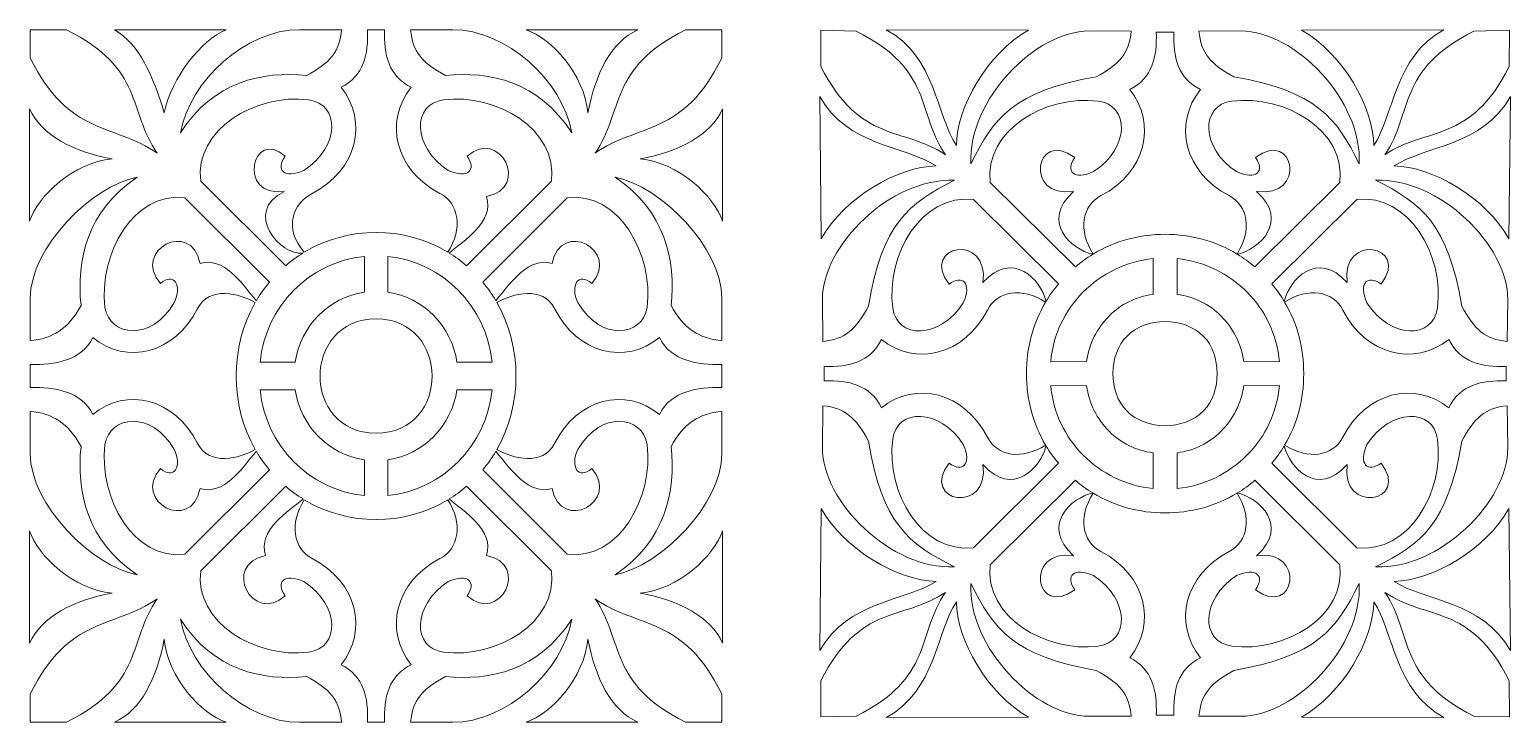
# Model space of a CAD drawing. Header units: centimetres. Extents: x -28.4 to 28.4, y -13.3 to 13.3.
import ezdxf

# ---------------------------------------------------------------- set-up
doc = ezdxf.new("R2010")
doc.units = ezdxf.units.CM
doc.header["$MEASUREMENT"] = 0
doc.layers.add('layer 1', color=7, linetype='Continuous')

msp = doc.modelspace()

# ---------------------------------------------------------------- linework, layer by layer
at = {"layer": 'layer 1', "color": 114, "lineweight": 9}
for points, knots in [([(-27.00294, 13.29631), (-24.01879, 11.81097), (-24.64141, 10.17389), (-23.52677, 8.56101), (-23.52677, 8.56101), (-25.11593, 9.69099), (-26.92868, 9.19391), (-28.39522, 12.22361), (-28.39522, 12.22361), (-28.39522, 12.22361), (-28.39522, 13.29631), (-28.39522, 13.29631), (-28.39522, 13.29631), (-28.39522, 13.29631), (-27.00294, 13.29631), (-27.00294, 13.29631)], [0, 0, 0, 0, 0.2, 0.2, 0.2, 0.2, 0.4, 0.4, 0.4, 0.4, 0.6, 0.6, 0.6, 0.6, 1, 1, 1, 1]), ([(-25.16344, 13.2963), (-25.16344, 13.2963), (-20.8806, 13.2963), (-20.8806, 13.2963), (-20.8806, 13.2963), (-21.83749, 12.89502), (-22.98026, 11.46834), (-23.25035, 10.10645), (-23.25035, 10.10645), (-23.71578, 11.5773), (-24.17306, 12.70625), (-25.16344, 13.2963)], [0, 0, 0, 0, 0.25, 0.25, 0.25, 0.25, 0.5, 0.5, 0.5, 0.5, 1, 1, 1, 1]), ([(-22.63107, 9.3432), (-22.26438, 11.35174), (-20.12356, 13.30471), (-18.06234, 13.3), (-18.06234, 13.3), (-18.06234, 13.3), (-16.44588, 13.2963), (-16.44588, 13.2963), (-16.44588, 13.2963), (-16.51723, 12.44457), (-16.89629, 12.02567), (-17.78588, 11.5413), (-17.78588, 11.5413), (-19.4822, 11.71637), (-21.3621, 11.31631), (-22.63107, 9.3432)], [0, 0, 0, 0, 0.2, 0.2, 0.2, 0.2, 0.4, 0.4, 0.4, 0.4, 0.6, 0.6, 0.6, 0.6, 1, 1, 1, 1]), ([(-12.36536, 4.75375), (-11.7881, 5.66452), (-11.93355, 6.61951), (-12.66959, 7.01256), (-12.66959, 7.01256), (-14.39565, 7.90839), (-14.8289, 9.77435), (-13.77408, 11.08861), (-13.77408, 11.08861), (-14.65261, 11.52255), (-14.82234, 12.35735), (-14.79362, 13.29631), (-14.79362, 13.29631), (-14.79362, 13.29631), (-15.44738, 13.29631), (-15.44738, 13.29631), (-15.44738, 13.29631), (-15.41866, 12.35735), (-15.58839, 11.52255), (-16.46692, 11.08861), (-16.46692, 11.08861), (-15.4121, 9.77435), (-15.84535, 7.90839), (-17.57141, 7.01256), (-17.57141, 7.01256), (-18.31601, 6.63663), (-18.68403, 5.66452), (-17.87564, 4.75375), (-17.87564, 4.75375), (-16.19624, 5.76866), (-14.04476, 5.76866), (-12.36536, 4.75375)], [0, 0, 0, 0, 0.11111111, 0.11111111, 0.11111111, 0.11111111, 0.22222222, 0.22222222, 0.22222222, 0.22222222, 0.33333333, 0.33333333, 0.33333333, 0.33333333, 0.44444444, 0.44444444, 0.44444444, 0.44444444, 0.55555556, 0.55555556, 0.55555556, 0.55555556, 0.66666667, 0.66666667, 0.66666667, 0.66666667, 0.77777778, 0.77777778, 0.77777778, 0.77777778, 1, 1, 1, 1]), ([(-7.60993, 9.3432), (-7.97662, 11.35174), (-10.11744, 13.30471), (-12.17866, 13.3), (-12.17866, 13.3), (-12.17866, 13.3), (-13.79512, 13.2963), (-13.79512, 13.2963), (-13.79512, 13.2963), (-13.72377, 12.44457), (-13.34471, 12.02567), (-12.45512, 11.5413), (-12.45512, 11.5413), (-10.7588, 11.71637), (-8.8789, 11.31631), (-7.60993, 9.3432)], [0, 0, 0, 0, 0.2, 0.2, 0.2, 0.2, 0.4, 0.4, 0.4, 0.4, 0.6, 0.6, 0.6, 0.6, 1, 1, 1, 1]), ([(-5.07756, 13.2963), (-5.07756, 13.2963), (-9.3604, 13.2963), (-9.3604, 13.2963), (-9.3604, 13.2963), (-8.40352, 12.98062), (-7.12378, 11.58817), (-6.99065, 10.10645), (-6.99065, 10.10645), (-6.70584, 11.61467), (-6.10218, 12.82609), (-5.07756, 13.2963)], [0, 0, 0, 0, 0.25, 0.25, 0.25, 0.25, 0.5, 0.5, 0.5, 0.5, 1, 1, 1, 1]), ([(-3.23806, 13.29631), (-6.22221, 11.81097), (-5.59959, 10.17389), (-6.71423, 8.56101), (-6.71423, 8.56101), (-5.12507, 9.69099), (-3.31232, 9.19391), (-1.84578, 12.22361), (-1.84578, 12.22361), (-1.84578, 12.22361), (-1.84578, 13.29631), (-1.84578, 13.29631), (-1.84578, 13.29631), (-1.84578, 13.29631), (-3.23806, 13.29631), (-3.23806, 13.29631)], [0, 0, 0, 0, 0.2, 0.2, 0.2, 0.2, 0.4, 0.4, 0.4, 0.4, 0.6, 0.6, 0.6, 0.6, 1, 1, 1, 1]), ([(-17.92412, 4.72233), (-18.77719, 4.58665), (-20.26787, 6.31711), (-18.63641, 7.08615), (-18.63641, 7.08615), (-20.50359, 6.83643), (-19.86327, 9.57636), (-18.61223, 8.43882), (-18.61223, 8.43882), (-18.99151, 7.91663), (-18.64807, 7.55263), (-17.89095, 7.89612), (-17.89095, 7.89612), (-16.4969, 8.80379), (-16.49864, 10.45068), (-17.7109, 10.60706), (-17.7109, 10.60706), (-19.74186, 10.86012), (-22.10217, 9.46843), (-21.85421, 7.48185), (-21.85421, 7.48185), (-21.85421, 7.48185), (-18.58931, 4.23653), (-18.58931, 4.23653), (-18.58931, 4.23653), (-18.36996, 4.42523), (-18.16469, 4.5753), (-17.92412, 4.72233)], [0, 0, 0, 0, 0.125, 0.125, 0.125, 0.125, 0.25, 0.25, 0.25, 0.25, 0.375, 0.375, 0.375, 0.375, 0.5, 0.5, 0.5, 0.5, 0.625, 0.625, 0.625, 0.625, 0.75, 0.75, 0.75, 0.75, 1, 1, 1, 1]), ([(-12.31688, 4.72233), (-11.73774, 5.2201), (-10.56699, 5.91299), (-10.88018, 6.89605), (-10.88018, 6.89605), (-9.17565, 7.22841), (-10.37773, 9.57636), (-11.62877, 8.43882), (-11.62877, 8.43882), (-11.24949, 7.91663), (-11.59293, 7.55263), (-12.35005, 7.89612), (-12.35005, 7.89612), (-13.7441, 8.80379), (-13.74236, 10.45068), (-12.5301, 10.60706), (-12.5301, 10.60706), (-10.49914, 10.86012), (-8.13883, 9.46843), (-8.38679, 7.48185), (-8.38679, 7.48185), (-8.38679, 7.48185), (-11.65169, 4.23653), (-11.65169, 4.23653), (-11.65169, 4.23653), (-11.87104, 4.42523), (-12.07631, 4.5753), (-12.31688, 4.72233)], [0, 0, 0, 0, 0.125, 0.125, 0.125, 0.125, 0.25, 0.25, 0.25, 0.25, 0.375, 0.375, 0.375, 0.375, 0.5, 0.5, 0.5, 0.5, 0.625, 0.625, 0.625, 0.625, 0.75, 0.75, 0.75, 0.75, 1, 1, 1, 1]), ([(-28.4205, 10.26309), (-28.4205, 10.26309), (-28.4205, 5.9472), (-28.4205, 5.9472), (-28.4205, 5.9472), (-28.10724, 6.91146), (-26.72546, 8.20108), (-25.25508, 8.33523), (-25.25508, 8.33523), (-26.75175, 8.62224), (-27.95389, 9.23056), (-28.4205, 10.26309)], [0, 0, 0, 0, 0.25, 0.25, 0.25, 0.25, 0.5, 0.5, 0.5, 0.5, 1, 1, 1, 1]), ([(-1.8205, 10.26309), (-1.8205, 10.26309), (-1.8205, 5.9472), (-1.8205, 5.9472), (-1.8205, 5.9472), (-2.13376, 6.91146), (-3.51554, 8.20108), (-4.98592, 8.33523), (-4.98592, 8.33523), (-3.48925, 8.62224), (-2.28711, 9.23056), (-1.8205, 10.26309)], [0, 0, 0, 0, 0.25, 0.25, 0.25, 0.25, 0.5, 0.5, 0.5, 0.5, 1, 1, 1, 1]), ([(-24.29201, 7.63468), (-26.03049, 7.30416), (-28.39522, 4.93266), (-28.39522, 2.99331), (-28.39522, 2.99331), (-28.39522, 2.99331), (-28.39522, 1.35936), (-28.39522, 1.35936), (-28.39522, 1.35936), (-27.55705, 1.43319), (-26.92316, 1.80371), (-26.44782, 2.70832), (-26.44782, 2.70832), (-26.62279, 4.43158), (-26.23198, 6.34227), (-24.29201, 7.63468)], [0, 0, 0, 0, 0.2, 0.2, 0.2, 0.2, 0.4, 0.4, 0.4, 0.4, 0.6, 0.6, 0.6, 0.6, 1, 1, 1, 1]), ([(-5.94899, 7.63468), (-4.21051, 7.30416), (-1.84578, 4.93266), (-1.84578, 2.99331), (-1.84578, 2.99331), (-1.84578, 2.99331), (-1.84578, 1.35936), (-1.84578, 1.35936), (-1.84578, 1.35936), (-2.68395, 1.43319), (-3.31784, 1.80371), (-3.79318, 2.70832), (-3.79318, 2.70832), (-3.61821, 4.43158), (-4.00902, 6.34227), (-5.94899, 7.63468)], [0, 0, 0, 0, 0.2, 0.2, 0.2, 0.2, 0.4, 0.4, 0.4, 0.4, 0.6, 0.6, 0.6, 0.6, 1, 1, 1, 1]), ([(-19.71677, 2.89219), (-20.2838, 3.57731), (-20.99382, 4.60828), (-21.87839, 4.31578), (-21.87839, 4.31578), (-22.20817, 6.04716), (-24.51716, 4.82212), (-23.39563, 3.55278), (-23.39563, 3.55278), (-22.88221, 4.00761), (-22.54861, 3.46146), (-22.86922, 2.82092), (-22.86922, 2.82092), (-23.7435, 1.30821), (-25.34692, 1.51391), (-25.52822, 2.6336), (-25.52822, 2.6336), (-25.78045, 4.69676), (-24.41443, 7.0971), (-22.45884, 6.84827), (-22.45884, 6.84827), (-22.45884, 6.84827), (-19.21564, 3.6013), (-19.21564, 3.6013), (-19.21564, 3.6013), (-19.40334, 3.37686), (-19.57042, 3.1395), (-19.71677, 2.89219)], [0, 0, 0, 0, 0.125, 0.125, 0.125, 0.125, 0.25, 0.25, 0.25, 0.25, 0.375, 0.375, 0.375, 0.375, 0.5, 0.5, 0.5, 0.5, 0.625, 0.625, 0.625, 0.625, 0.75, 0.75, 0.75, 0.75, 1, 1, 1, 1]), ([(-10.52423, 2.89219), (-9.9572, 3.57731), (-9.24718, 4.60828), (-8.36261, 4.31578), (-8.36261, 4.31578), (-8.03283, 6.04716), (-5.72384, 4.82212), (-6.84537, 3.55278), (-6.84537, 3.55278), (-7.35879, 4.00761), (-7.69239, 3.46146), (-7.37178, 2.82092), (-7.37178, 2.82092), (-6.4975, 1.30821), (-4.89408, 1.51391), (-4.71278, 2.6336), (-4.71278, 2.6336), (-4.46055, 4.69676), (-5.82657, 7.0971), (-7.78216, 6.84827), (-7.78216, 6.84827), (-7.78216, 6.84827), (-11.02536, 3.6013), (-11.02536, 3.6013), (-11.02536, 3.6013), (-10.83766, 3.37686), (-10.67058, 3.1395), (-10.52423, 2.89219)], [0, 0, 0, 0, 0.125, 0.125, 0.125, 0.125, 0.25, 0.25, 0.25, 0.25, 0.375, 0.375, 0.375, 0.375, 0.5, 0.5, 0.5, 0.5, 0.625, 0.625, 0.625, 0.625, 0.75, 0.75, 0.75, 0.75, 1, 1, 1, 1]), ([(-15.57001, 4.59462), (-15.57001, 4.59462), (-15.57002, 3.22073), (-15.57002, 3.22073), (-15.57002, 3.22073), (-16.94093, 3.02073), (-18.02552, 1.9186), (-18.2222, 0.52566), (-18.2222, 0.52566), (-18.2222, 0.52566), (-19.57466, 0.52565), (-19.57466, 0.52565), (-19.57466, 0.52565), (-19.36422, 2.67295), (-17.68343, 4.38081), (-15.57001, 4.59462)], [0, 0, 0, 0, 0.2, 0.2, 0.2, 0.2, 0.4, 0.4, 0.4, 0.4, 0.6, 0.6, 0.6, 0.6, 1, 1, 1, 1]), ([(-14.67099, 4.59462), (-14.67099, 4.59462), (-14.67098, 3.22073), (-14.67098, 3.22073), (-14.67098, 3.22073), (-13.30007, 3.02073), (-12.21548, 1.9186), (-12.0188, 0.52566), (-12.0188, 0.52566), (-12.0188, 0.52566), (-10.66634, 0.52565), (-10.66634, 0.52565), (-10.66634, 0.52565), (-10.87678, 2.67295), (-12.55757, 4.38081), (-14.67099, 4.59462)], [0, 0, 0, 0, 0.2, 0.2, 0.2, 0.2, 0.4, 0.4, 0.4, 0.4, 0.6, 0.6, 0.6, 0.6, 1, 1, 1, 1]), ([(-19.7576, 2.82201), (-20.36842, 3.17137), (-21.51031, 3.47634), (-21.96991, 2.59468), (-21.96991, 2.59468), (-22.85501, 0.84769), (-24.6986, 0.40917), (-25.99711, 1.4768), (-25.99711, 1.4768), (-26.42584, 0.5876), (-27.46751, 0.41581), (-28.39522, 0.4449), (-28.39522, 0.4449), (-28.39522, 0.4449), (-28.39522, -0.4449), (-28.39522, -0.4449), (-28.39522, -0.4449), (-27.46751, -0.41581), (-26.42584, -0.5876), (-25.99711, -1.4768), (-25.99711, -1.4768), (-24.6986, -0.40917), (-22.85501, -0.84769), (-21.96991, -2.59468), (-21.96991, -2.59468), (-21.51031, -3.47634), (-20.36842, -3.17137), (-19.7576, -2.82201), (-19.7576, -2.82201), (-20.73441, -1.1133), (-20.73441, 1.1133), (-19.7576, 2.82201)], [0, 0, 0, 0, 0.11111111, 0.11111111, 0.11111111, 0.11111111, 0.22222222, 0.22222222, 0.22222222, 0.22222222, 0.33333333, 0.33333333, 0.33333333, 0.33333333, 0.44444444, 0.44444444, 0.44444444, 0.44444444, 0.55555556, 0.55555556, 0.55555556, 0.55555556, 0.66666667, 0.66666667, 0.66666667, 0.66666667, 0.77777778, 0.77777778, 0.77777778, 0.77777778, 1, 1, 1, 1]), ([(-1.84578, 0.4449), (-2.77349, 0.41581), (-3.81516, 0.5876), (-4.24389, 1.4768), (-4.24389, 1.4768), (-5.5424, 0.40917), (-7.38599, 0.84769), (-8.27109, 2.59468), (-8.27109, 2.59468), (-8.73069, 3.47634), (-9.87258, 3.17137), (-10.4834, 2.82201), (-10.4834, 2.82201), (-9.50659, 1.1133), (-9.50659, -1.1133), (-10.4834, -2.82201), (-10.4834, -2.82201), (-9.87258, -3.17137), (-8.73069, -3.47634), (-8.27109, -2.59468), (-8.27109, -2.59468), (-7.38599, -0.84769), (-5.5424, -0.40917), (-4.24389, -1.4768), (-4.24389, -1.4768), (-3.81516, -0.5876), (-2.77349, -0.41581), (-1.84578, -0.4449), (-1.84578, -0.4449), (-1.84578, -0.4449), (-1.84578, 0.4449), (-1.84578, 0.4449)], [0, 0, 0, 0, 0.11111111, 0.11111111, 0.11111111, 0.11111111, 0.22222222, 0.22222222, 0.22222222, 0.22222222, 0.33333333, 0.33333333, 0.33333333, 0.33333333, 0.44444444, 0.44444444, 0.44444444, 0.44444444, 0.55555556, 0.55555556, 0.55555556, 0.55555556, 0.66666667, 0.66666667, 0.66666667, 0.66666667, 0.77777778, 0.77777778, 0.77777778, 0.77777778, 1, 1, 1, 1]), ([(-15.57001, -4.59462), (-15.57001, -4.59462), (-15.57002, -3.22073), (-15.57002, -3.22073), (-15.57002, -3.22073), (-16.94093, -3.02073), (-18.02552, -1.9186), (-18.2222, -0.52566), (-18.2222, -0.52566), (-18.2222, -0.52566), (-19.57466, -0.52565), (-19.57466, -0.52565), (-19.57466, -0.52565), (-19.36422, -2.67295), (-17.68343, -4.38081), (-15.57001, -4.59462)], [0, 0, 0, 0, 0.2, 0.2, 0.2, 0.2, 0.4, 0.4, 0.4, 0.4, 0.6, 0.6, 0.6, 0.6, 1, 1, 1, 1]), ([(-14.67099, -4.59462), (-14.67099, -4.59462), (-14.67098, -3.22073), (-14.67098, -3.22073), (-14.67098, -3.22073), (-13.30007, -3.02073), (-12.21548, -1.9186), (-12.0188, -0.52566), (-12.0188, -0.52566), (-12.0188, -0.52566), (-10.66634, -0.52565), (-10.66634, -0.52565), (-10.66634, -0.52565), (-10.87678, -2.67295), (-12.55757, -4.38081), (-14.67099, -4.59462)], [0, 0, 0, 0, 0.2, 0.2, 0.2, 0.2, 0.4, 0.4, 0.4, 0.4, 0.6, 0.6, 0.6, 0.6, 1, 1, 1, 1]), ([(-24.29201, -7.63468), (-26.03049, -7.30416), (-28.39522, -4.93266), (-28.39522, -2.99331), (-28.39522, -2.99331), (-28.39522, -2.99331), (-28.39522, -1.35936), (-28.39522, -1.35936), (-28.39522, -1.35936), (-27.55705, -1.43319), (-26.92316, -1.80371), (-26.44782, -2.70832), (-26.44782, -2.70832), (-26.62279, -4.43158), (-26.23198, -6.34227), (-24.29201, -7.63468)], [0, 0, 0, 0, 0.2, 0.2, 0.2, 0.2, 0.4, 0.4, 0.4, 0.4, 0.6, 0.6, 0.6, 0.6, 1, 1, 1, 1]), ([(-19.71677, -2.89219), (-20.2838, -3.57731), (-20.99382, -4.60828), (-21.87839, -4.31578), (-21.87839, -4.31578), (-22.20817, -6.04716), (-24.51716, -4.82212), (-23.39563, -3.55278), (-23.39563, -3.55278), (-22.88221, -4.00761), (-22.54861, -3.46146), (-22.86922, -2.82092), (-22.86922, -2.82092), (-23.7435, -1.30821), (-25.34692, -1.51391), (-25.52822, -2.6336), (-25.52822, -2.6336), (-25.78045, -4.69676), (-24.41443, -7.0971), (-22.45884, -6.84827), (-22.45884, -6.84827), (-22.45884, -6.84827), (-19.21564, -3.6013), (-19.21564, -3.6013), (-19.21564, -3.6013), (-19.40334, -3.37686), (-19.57042, -3.1395), (-19.71677, -2.89219)], [0, 0, 0, 0, 0.125, 0.125, 0.125, 0.125, 0.25, 0.25, 0.25, 0.25, 0.375, 0.375, 0.375, 0.375, 0.5, 0.5, 0.5, 0.5, 0.625, 0.625, 0.625, 0.625, 0.75, 0.75, 0.75, 0.75, 1, 1, 1, 1]), ([(-10.52423, -2.89219), (-9.9572, -3.57731), (-9.24718, -4.60828), (-8.36261, -4.31578), (-8.36261, -4.31578), (-8.03283, -6.04716), (-5.72384, -4.82212), (-6.84537, -3.55278), (-6.84537, -3.55278), (-7.35879, -4.00761), (-7.69239, -3.46146), (-7.37178, -2.82092), (-7.37178, -2.82092), (-6.4975, -1.30821), (-4.89408, -1.51391), (-4.71278, -2.6336), (-4.71278, -2.6336), (-4.46055, -4.69676), (-5.82657, -7.0971), (-7.78216, -6.84827), (-7.78216, -6.84827), (-7.78216, -6.84827), (-11.02536, -3.6013), (-11.02536, -3.6013), (-11.02536, -3.6013), (-10.83766, -3.37686), (-10.67058, -3.1395), (-10.52423, -2.89219)], [0, 0, 0, 0, 0.125, 0.125, 0.125, 0.125, 0.25, 0.25, 0.25, 0.25, 0.375, 0.375, 0.375, 0.375, 0.5, 0.5, 0.5, 0.5, 0.625, 0.625, 0.625, 0.625, 0.75, 0.75, 0.75, 0.75, 1, 1, 1, 1]), ([(-5.94899, -7.63468), (-4.21051, -7.30416), (-1.84578, -4.93266), (-1.84578, -2.99331), (-1.84578, -2.99331), (-1.84578, -2.99331), (-1.84578, -1.35936), (-1.84578, -1.35936), (-1.84578, -1.35936), (-2.68395, -1.43319), (-3.31784, -1.80371), (-3.79318, -2.70832), (-3.79318, -2.70832), (-3.61821, -4.43158), (-4.00902, -6.34227), (-5.94899, -7.63468)], [0, 0, 0, 0, 0.2, 0.2, 0.2, 0.2, 0.4, 0.4, 0.4, 0.4, 0.6, 0.6, 0.6, 0.6, 1, 1, 1, 1]), ([(-17.92412, -4.72233), (-18.50326, -5.2201), (-19.67401, -5.91299), (-19.36082, -6.89605), (-19.36082, -6.89605), (-21.06535, -7.22841), (-19.86327, -9.57636), (-18.61223, -8.43882), (-18.61223, -8.43882), (-18.99151, -7.91663), (-18.64807, -7.55263), (-17.89095, -7.89612), (-17.89095, -7.89612), (-16.4969, -8.80379), (-16.49864, -10.45068), (-17.7109, -10.60706), (-17.7109, -10.60706), (-19.74186, -10.86012), (-22.10217, -9.46843), (-21.85421, -7.48185), (-21.85421, -7.48185), (-21.85421, -7.48185), (-18.58931, -4.23653), (-18.58931, -4.23653), (-18.58931, -4.23653), (-18.36996, -4.42523), (-18.16469, -4.5753), (-17.92412, -4.72233)], [0, 0, 0, 0, 0.125, 0.125, 0.125, 0.125, 0.25, 0.25, 0.25, 0.25, 0.375, 0.375, 0.375, 0.375, 0.5, 0.5, 0.5, 0.5, 0.625, 0.625, 0.625, 0.625, 0.75, 0.75, 0.75, 0.75, 1, 1, 1, 1]), ([(-12.31688, -4.72233), (-11.73774, -5.2201), (-10.56699, -5.91299), (-10.88018, -6.89605), (-10.88018, -6.89605), (-9.17565, -7.22841), (-10.37773, -9.57636), (-11.62877, -8.43882), (-11.62877, -8.43882), (-11.24949, -7.91663), (-11.59293, -7.55263), (-12.35005, -7.89612), (-12.35005, -7.89612), (-13.7441, -8.80379), (-13.74236, -10.45068), (-12.5301, -10.60706), (-12.5301, -10.60706), (-10.49914, -10.86012), (-8.13883, -9.46843), (-8.38679, -7.48185), (-8.38679, -7.48185), (-8.38679, -7.48185), (-11.65169, -4.23653), (-11.65169, -4.23653), (-11.65169, -4.23653), (-11.87104, -4.42523), (-12.07631, -4.5753), (-12.31688, -4.72233)], [0, 0, 0, 0, 0.125, 0.125, 0.125, 0.125, 0.25, 0.25, 0.25, 0.25, 0.375, 0.375, 0.375, 0.375, 0.5, 0.5, 0.5, 0.5, 0.625, 0.625, 0.625, 0.625, 0.75, 0.75, 0.75, 0.75, 1, 1, 1, 1]), ([(-12.36536, -4.75375), (-11.7881, -5.66452), (-11.93355, -6.61951), (-12.66959, -7.01256), (-12.66959, -7.01256), (-14.39565, -7.90839), (-14.8289, -9.77435), (-13.77408, -11.08861), (-13.77408, -11.08861), (-14.65261, -11.52255), (-14.82234, -12.35735), (-14.79362, -13.29631), (-14.79362, -13.29631), (-14.79362, -13.29631), (-15.44738, -13.29631), (-15.44738, -13.29631), (-15.44738, -13.29631), (-15.41866, -12.35735), (-15.58839, -11.52255), (-16.46692, -11.08861), (-16.46692, -11.08861), (-15.4121, -9.77435), (-15.84535, -7.90839), (-17.57141, -7.01256), (-17.57141, -7.01256), (-18.30745, -6.61951), (-18.4529, -5.66452), (-17.87564, -4.75375), (-17.87564, -4.75375), (-16.19624, -5.76866), (-14.04476, -5.76866), (-12.36536, -4.75375)], [0, 0, 0, 0, 0.11111111, 0.11111111, 0.11111111, 0.11111111, 0.22222222, 0.22222222, 0.22222222, 0.22222222, 0.33333333, 0.33333333, 0.33333333, 0.33333333, 0.44444444, 0.44444444, 0.44444444, 0.44444444, 0.55555556, 0.55555556, 0.55555556, 0.55555556, 0.66666667, 0.66666667, 0.66666667, 0.66666667, 0.77777778, 0.77777778, 0.77777778, 0.77777778, 1, 1, 1, 1]), ([(-28.4205, -10.26309), (-28.4205, -10.26309), (-28.4205, -5.9472), (-28.4205, -5.9472), (-28.4205, -5.9472), (-28.10724, -6.91146), (-26.72546, -8.20108), (-25.25508, -8.33523), (-25.25508, -8.33523), (-26.75175, -8.62224), (-27.95389, -9.23056), (-28.4205, -10.26309)], [0, 0, 0, 0, 0.25, 0.25, 0.25, 0.25, 0.5, 0.5, 0.5, 0.5, 1, 1, 1, 1]), ([(-1.8205, -10.26309), (-1.8205, -10.26309), (-1.8205, -5.9472), (-1.8205, -5.9472), (-1.8205, -5.9472), (-2.13376, -6.91146), (-3.51554, -8.20108), (-4.98592, -8.33523), (-4.98592, -8.33523), (-3.48925, -8.62224), (-2.28711, -9.23056), (-1.8205, -10.26309)], [0, 0, 0, 0, 0.25, 0.25, 0.25, 0.25, 0.5, 0.5, 0.5, 0.5, 1, 1, 1, 1]), ([(-27.00294, -13.29631), (-24.01879, -11.81097), (-24.64141, -10.17389), (-23.52677, -8.56101), (-23.52677, -8.56101), (-25.11593, -9.69099), (-26.92868, -9.19391), (-28.39522, -12.22361), (-28.39522, -12.22361), (-28.39522, -12.22361), (-28.39522, -13.29631), (-28.39522, -13.29631), (-28.39522, -13.29631), (-28.39522, -13.29631), (-27.00294, -13.29631), (-27.00294, -13.29631)], [0, 0, 0, 0, 0.2, 0.2, 0.2, 0.2, 0.4, 0.4, 0.4, 0.4, 0.6, 0.6, 0.6, 0.6, 1, 1, 1, 1]), ([(-3.23806, -13.29631), (-6.22221, -11.81097), (-5.59959, -10.17389), (-6.71423, -8.56101), (-6.71423, -8.56101), (-5.12507, -9.69099), (-3.31232, -9.19391), (-1.84578, -12.22361), (-1.84578, -12.22361), (-1.84578, -12.22361), (-1.84578, -13.29631), (-1.84578, -13.29631), (-1.84578, -13.29631), (-1.84578, -13.29631), (-3.23806, -13.29631), (-3.23806, -13.29631)], [0, 0, 0, 0, 0.2, 0.2, 0.2, 0.2, 0.4, 0.4, 0.4, 0.4, 0.6, 0.6, 0.6, 0.6, 1, 1, 1, 1]), ([(-22.63107, -9.3432), (-22.26438, -11.35174), (-20.12356, -13.30471), (-18.06234, -13.3), (-18.06234, -13.3), (-18.06234, -13.3), (-16.44588, -13.2963), (-16.44588, -13.2963), (-16.44588, -13.2963), (-16.51723, -12.44457), (-16.89629, -12.02567), (-17.78588, -11.5413), (-17.78588, -11.5413), (-19.4822, -11.71637), (-21.3621, -11.31631), (-22.63107, -9.3432)], [0, 0, 0, 0, 0.2, 0.2, 0.2, 0.2, 0.4, 0.4, 0.4, 0.4, 0.6, 0.6, 0.6, 0.6, 1, 1, 1, 1]), ([(-7.60993, -9.3432), (-7.97662, -11.35174), (-10.11744, -13.30471), (-12.17866, -13.3), (-12.17866, -13.3), (-12.17866, -13.3), (-13.79512, -13.2963), (-13.79512, -13.2963), (-13.79512, -13.2963), (-13.72377, -12.44457), (-13.34471, -12.02567), (-12.45512, -11.5413), (-12.45512, -11.5413), (-10.7588, -11.71637), (-8.8789, -11.31631), (-7.60993, -9.3432)], [0, 0, 0, 0, 0.2, 0.2, 0.2, 0.2, 0.4, 0.4, 0.4, 0.4, 0.6, 0.6, 0.6, 0.6, 1, 1, 1, 1]), ([(-25.16344, -13.2963), (-25.16344, -13.2963), (-20.8806, -13.2963), (-20.8806, -13.2963), (-20.8806, -13.2963), (-21.83748, -12.98062), (-23.11722, -11.58817), (-23.25035, -10.10645), (-23.25035, -10.10645), (-23.53516, -11.61467), (-24.13882, -12.82609), (-25.16344, -13.2963)], [0, 0, 0, 0, 0.25, 0.25, 0.25, 0.25, 0.5, 0.5, 0.5, 0.5, 1, 1, 1, 1]), ([(-5.07756, -13.2963), (-5.07756, -13.2963), (-9.3604, -13.2963), (-9.3604, -13.2963), (-9.3604, -13.2963), (-8.40352, -12.98062), (-7.12378, -11.58817), (-6.99065, -10.10645), (-6.99065, -10.10645), (-6.70584, -11.61467), (-6.10218, -12.82609), (-5.07756, -13.2963)], [0, 0, 0, 0, 0.25, 0.25, 0.25, 0.25, 0.5, 0.5, 0.5, 0.5, 1, 1, 1, 1])]:
    msp.add_open_spline(points, degree=3, knots=knots, dxfattribs=at)
at = {"layer": 'layer 1', "color": 250, "lineweight": 9}
for points, knots in [([(6.73342, 8.49399), (5.62342, 10.10535), (6.28937, 11.76479), (3.30819, 13.24865), (3.30819, 13.24865), (3.30819, 13.24865), (1.94918, 13.27825), (1.94918, 13.27825), (1.94918, 13.27825), (1.94918, 13.27825), (1.95452, 11.88528), (1.95452, 11.88528), (1.95452, 11.88528), (3.45954, 8.91476), (5.11424, 9.59249), (6.73342, 8.49399)], [0, 0, 0, 0, 0.2, 0.2, 0.2, 0.2, 0.4, 0.4, 0.4, 0.4, 0.6, 0.6, 0.6, 0.6, 1, 1, 1, 1]), ([(4.46288, 13.3), (4.46288, 13.3), (9.927, 13.28288), (9.927, 13.28288), (9.927, 13.28288), (8.33666, 12.38512), (7.16822, 10.31643), (7.15494, 8.85182), (7.15494, 8.85182), (6.38133, 10.01451), (6.37772, 12.2477), (4.46288, 13.3)], [0, 0, 0, 0, 0.25, 0.25, 0.25, 0.25, 0.5, 0.5, 0.5, 0.5, 1, 1, 1, 1]), ([(7.71429, 8.14849), (7.59103, 10.60083), (10.18759, 13.25706), (12.24879, 13.25234), (12.24879, 13.25234), (12.24879, 13.25234), (13.86525, 13.24864), (13.86525, 13.24864), (13.86525, 13.24864), (13.7939, 12.39691), (13.41484, 11.97801), (12.52525, 11.49364), (12.52525, 11.49364), (9.3566, 10.93255), (8.58949, 9.93329), (7.71429, 8.14849)], [0, 0, 0, 0, 0.2, 0.2, 0.2, 0.2, 0.4, 0.4, 0.4, 0.4, 0.6, 0.6, 0.6, 0.6, 1, 1, 1, 1]), ([(15.16594, 5.44145), (14.19943, 5.44125), (13.24386, 5.19163), (12.40444, 4.68435), (12.40444, 4.68435), (11.82718, 5.59512), (11.96898, 6.5335), (12.70502, 6.92656), (12.70502, 6.92656), (14.43108, 7.82239), (14.86433, 9.68835), (13.80951, 11.00261), (13.80951, 11.00261), (14.68804, 11.43655), (14.85777, 12.27135), (14.82905, 13.21031), (14.82905, 13.21031), (14.82905, 13.21031), (15.50283, 13.21031), (15.50283, 13.21031), (15.50283, 13.21031), (15.47411, 12.27135), (15.64384, 11.43655), (16.52237, 11.00261), (16.52237, 11.00261), (15.46755, 9.68835), (15.9008, 7.82239), (17.62686, 6.92656), (17.62686, 6.92656), (18.3629, 6.5335), (18.5047, 5.59512), (17.92744, 4.68435), (17.92744, 4.68435), (17.08802, 5.19163), (16.13245, 5.44125), (15.16594, 5.44145)], [0, 0, 0, 0, 0.1, 0.1, 0.1, 0.1, 0.2, 0.2, 0.2, 0.2, 0.3, 0.3, 0.3, 0.3, 0.4, 0.4, 0.4, 0.4, 0.5, 0.5, 0.5, 0.5, 0.6, 0.6, 0.6, 0.6, 0.7, 0.7, 0.7, 0.7, 0.8, 0.8, 0.8, 0.8, 1, 1, 1, 1]), ([(22.61759, 8.14849), (22.74085, 10.60083), (20.14429, 13.25706), (18.08309, 13.25234), (18.08309, 13.25234), (18.08309, 13.25234), (16.46663, 13.24864), (16.46663, 13.24864), (16.46663, 13.24864), (16.53798, 12.39691), (16.91704, 11.97801), (17.80663, 11.49364), (17.80663, 11.49364), (20.97528, 10.93255), (21.74239, 9.93329), (22.61759, 8.14849)], [0, 0, 0, 0, 0.2, 0.2, 0.2, 0.2, 0.4, 0.4, 0.4, 0.4, 0.6, 0.6, 0.6, 0.6, 1, 1, 1, 1]), ([(25.869, 13.3), (25.869, 13.3), (20.40488, 13.28288), (20.40488, 13.28288), (20.40488, 13.28288), (21.99522, 12.38512), (23.16366, 10.31643), (23.17694, 8.85182), (23.17694, 8.85182), (23.95055, 10.01451), (23.95416, 12.2477), (25.869, 13.3)], [0, 0, 0, 0, 0.25, 0.25, 0.25, 0.25, 0.5, 0.5, 0.5, 0.5, 1, 1, 1, 1]), ([(23.59846, 8.49399), (24.70846, 10.10535), (24.04251, 11.76479), (27.02369, 13.24865), (27.02369, 13.24865), (27.02369, 13.24865), (28.3827, 13.27825), (28.3827, 13.27825), (28.3827, 13.27825), (28.3827, 13.27825), (28.37736, 11.88528), (28.37736, 11.88528), (28.37736, 11.88528), (26.87234, 8.91476), (25.21764, 9.59249), (23.59846, 8.49399)], [0, 0, 0, 0, 0.2, 0.2, 0.2, 0.2, 0.4, 0.4, 0.4, 0.4, 0.6, 0.6, 0.6, 0.6, 1, 1, 1, 1]), ([(12.38701, 4.67467), (11.55107, 4.86427), (10.38031, 5.9338), (11.65223, 7.08806), (11.65223, 7.08806), (9.72513, 6.8041), (10.17394, 9.5287), (11.6989, 8.39116), (11.6989, 8.39116), (11.31962, 7.86897), (11.66306, 7.50497), (12.42018, 7.84846), (12.42018, 7.84846), (13.81423, 8.75613), (13.81249, 10.40302), (12.60023, 10.5594), (12.60023, 10.5594), (10.56927, 10.81246), (8.20896, 9.42077), (8.45692, 7.43419), (8.45692, 7.43419), (8.45692, 7.43419), (11.72182, 4.18887), (11.72182, 4.18887), (11.72182, 4.18887), (11.94117, 4.37757), (12.14644, 4.52764), (12.38701, 4.67467)], [0, 0, 0, 0, 0.125, 0.125, 0.125, 0.125, 0.25, 0.25, 0.25, 0.25, 0.375, 0.375, 0.375, 0.375, 0.5, 0.5, 0.5, 0.5, 0.625, 0.625, 0.625, 0.625, 0.75, 0.75, 0.75, 0.75, 1, 1, 1, 1]), ([(17.94487, 4.67467), (18.78081, 4.86427), (19.95157, 5.9338), (18.67965, 7.08806), (18.67965, 7.08806), (20.60675, 6.8041), (20.15794, 9.5287), (18.63298, 8.39116), (18.63298, 8.39116), (19.01226, 7.86897), (18.66882, 7.50497), (17.9117, 7.84846), (17.9117, 7.84846), (16.51765, 8.75613), (16.51939, 10.40302), (17.73165, 10.5594), (17.73165, 10.5594), (19.76261, 10.81246), (22.12292, 9.42077), (21.87496, 7.43419), (21.87496, 7.43419), (21.87496, 7.43419), (18.61006, 4.18887), (18.61006, 4.18887), (18.61006, 4.18887), (18.39071, 4.37757), (18.18544, 4.52764), (17.94487, 4.67467)], [0, 0, 0, 0, 0.125, 0.125, 0.125, 0.125, 0.25, 0.25, 0.25, 0.25, 0.375, 0.375, 0.375, 0.375, 0.5, 0.5, 0.5, 0.5, 0.625, 0.625, 0.625, 0.625, 0.75, 0.75, 0.75, 0.75, 1, 1, 1, 1]), ([(1.91137, 10.73028), (1.91137, 10.73028), (1.96734, 5.26642), (1.96734, 5.26642), (1.96734, 5.26642), (2.85378, 6.8631), (4.9141, 8.04622), (6.37858, 8.06992), (6.37858, 8.06992), (5.21042, 8.83524), (2.97726, 8.82297), (1.91137, 10.73028)], [0, 0, 0, 0, 0.25, 0.25, 0.25, 0.25, 0.5, 0.5, 0.5, 0.5, 1, 1, 1, 1]), ([(28.42051, 10.73028), (28.42051, 10.73028), (28.36454, 5.26642), (28.36454, 5.26642), (28.36454, 5.26642), (27.4781, 6.8631), (25.41778, 8.04622), (23.9533, 8.06992), (23.9533, 8.06992), (25.12146, 8.83524), (27.35462, 8.82297), (28.42051, 10.73028)], [0, 0, 0, 0, 0.25, 0.25, 0.25, 0.25, 0.5, 0.5, 0.5, 0.5, 1, 1, 1, 1]), ([(7.08587, 7.51558), (4.63272, 7.6214), (1.99502, 5.00602), (2.0144, 2.94491), (2.0144, 2.94491), (2.0144, 2.94491), (2.02959, 1.32851), (2.02959, 1.32851), (2.02959, 1.32851), (2.88079, 1.40592), (3.29698, 1.78795), (3.77502, 2.68095), (3.77502, 2.68095), (4.31356, 5.85352), (5.30734, 6.62772), (7.08587, 7.51558)], [0, 0, 0, 0, 0.2, 0.2, 0.2, 0.2, 0.4, 0.4, 0.4, 0.4, 0.6, 0.6, 0.6, 0.6, 1, 1, 1, 1]), ([(23.24601, 7.51558), (25.69916, 7.6214), (28.33686, 5.00602), (28.31748, 2.94491), (28.31748, 2.94491), (28.31748, 2.94491), (28.30229, 1.32851), (28.30229, 1.32851), (28.30229, 1.32851), (27.45109, 1.40592), (27.0349, 1.78795), (26.55686, 2.68095), (26.55686, 2.68095), (26.01832, 5.85352), (25.02454, 6.62772), (23.24601, 7.51558)], [0, 0, 0, 0, 0.2, 0.2, 0.2, 0.2, 0.4, 0.4, 0.4, 0.4, 0.6, 0.6, 0.6, 0.6, 1, 1, 1, 1]), ([(10.59284, 2.86769), (10.39729, 3.70226), (9.31947, 4.86538), (8.17428, 3.58528), (8.17428, 3.58528), (8.44453, 5.51435), (5.72319, 5.04618), (6.87154, 3.52935), (6.87154, 3.52935), (7.39103, 3.91234), (7.75745, 3.57149), (7.41936, 2.81195), (7.41936, 2.81195), (6.52163, 1.41148), (4.87476, 1.4015), (4.70977, 2.61262), (4.70977, 2.61262), (4.44228, 4.64174), (5.81715, 7.01188), (7.80544, 6.77805), (7.80544, 6.77805), (7.80544, 6.77805), (11.07389, 3.53632), (11.07389, 3.53632), (11.07389, 3.53632), (10.88676, 3.31562), (10.73815, 3.1093), (10.59284, 2.86769)], [0, 0, 0, 0, 0.125, 0.125, 0.125, 0.125, 0.25, 0.25, 0.25, 0.25, 0.375, 0.375, 0.375, 0.375, 0.5, 0.5, 0.5, 0.5, 0.625, 0.625, 0.625, 0.625, 0.75, 0.75, 0.75, 0.75, 1, 1, 1, 1]), ([(19.73904, 2.86769), (19.93459, 3.70226), (21.01241, 4.86538), (22.1576, 3.58528), (22.1576, 3.58528), (21.88735, 5.51435), (24.60869, 5.04618), (23.46034, 3.52935), (23.46034, 3.52935), (22.94085, 3.91234), (22.57443, 3.57149), (22.91252, 2.81195), (22.91252, 2.81195), (23.81025, 1.41148), (25.45712, 1.4015), (25.62211, 2.61262), (25.62211, 2.61262), (25.8896, 4.64174), (24.51473, 7.01188), (22.52644, 6.77805), (22.52644, 6.77805), (22.52644, 6.77805), (19.25799, 3.53632), (19.25799, 3.53632), (19.25799, 3.53632), (19.44512, 3.31562), (19.59373, 3.1093), (19.73904, 2.86769)], [0, 0, 0, 0, 0.125, 0.125, 0.125, 0.125, 0.25, 0.25, 0.25, 0.25, 0.375, 0.375, 0.375, 0.375, 0.5, 0.5, 0.5, 0.5, 0.625, 0.625, 0.625, 0.625, 0.75, 0.75, 0.75, 0.75, 1, 1, 1, 1]), ([(12.01375, 3.21367), (11.30671, 2.50258), (10.87351, 1.59404), (10.77538, 0.54952), (10.77538, 0.54952), (10.77538, 0.54952), (12.14922, 0.55928), (12.14922, 0.55928), (12.14922, 0.55928), (12.24305, 1.23603), (12.556, 1.84127), (13.01495, 2.30115), (13.01495, 2.30115), (13.47153, 2.76331), (14.03039, 3.03613), (14.70641, 3.13473), (14.70641, 3.13473), (14.70641, 3.13473), (14.70642, 4.50862), (14.70642, 4.50862), (14.70642, 4.50862), (13.66261, 4.40304), (12.71979, 3.92572), (12.01375, 3.21367)], [0, 0, 0, 0, 0.14285714, 0.14285714, 0.14285714, 0.14285714, 0.28571429, 0.28571429, 0.28571429, 0.28571429, 0.42857143, 0.42857143, 0.42857143, 0.42857143, 0.57142857, 0.57142857, 0.57142857, 0.57142857, 0.71428571, 0.71428571, 0.71428571, 0.71428571, 1, 1, 1, 1]), ([(18.31813, 3.21367), (19.02517, 2.50258), (19.45837, 1.59404), (19.5565, 0.54952), (19.5565, 0.54952), (19.5565, 0.54952), (18.18266, 0.55928), (18.18266, 0.55928), (18.18266, 0.55928), (18.08883, 1.23603), (17.77588, 1.84127), (17.31693, 2.30115), (17.31693, 2.30115), (16.86035, 2.76331), (16.30149, 3.03613), (15.62547, 3.13473), (15.62547, 3.13473), (15.62547, 3.13473), (15.62546, 4.50862), (15.62546, 4.50862), (15.62546, 4.50862), (16.66927, 4.40304), (17.61209, 3.92572), (18.31813, 3.21367)], [0, 0, 0, 0, 0.14285714, 0.14285714, 0.14285714, 0.14285714, 0.28571429, 0.28571429, 0.28571429, 0.28571429, 0.42857143, 0.42857143, 0.42857143, 0.42857143, 0.57142857, 0.57142857, 0.57142857, 0.57142857, 0.71428571, 0.71428571, 0.71428571, 0.71428571, 1, 1, 1, 1]), ([(9.84577, 0.09147), (9.84058, 1.05528), (10.08099, 2.00141), (10.58088, 2.84204), (10.58088, 2.84204), (9.66606, 3.41281), (8.73108, 3.27246), (8.34327, 2.53367), (8.34327, 2.53367), (7.45974, 0.80128), (5.59691, 0.35475), (4.27517, 1.40023), (4.27517, 1.40023), (3.84747, 0.51863), (3.01392, 0.34293), (2.07477, 0.36499), (2.07477, 0.36499), (2.07477, 0.36499), (2.07477, -0.18203), (2.07477, -0.18203), (2.07477, -0.18203), (3.01392, -0.15997), (3.84747, -0.33567), (4.27517, -1.21727), (4.27517, -1.21727), (5.59691, -0.17179), (7.45974, -0.61832), (8.34327, -2.35071), (8.34327, -2.35071), (8.73108, -3.0895), (9.66606, -3.22985), (10.58088, -2.65908), (10.58088, -2.65908), (10.08099, -1.81845), (9.84058, -0.87234), (9.84577, 0.09147)], [0, 0, 0, 0, 0.1, 0.1, 0.1, 0.1, 0.2, 0.2, 0.2, 0.2, 0.3, 0.3, 0.3, 0.3, 0.4, 0.4, 0.4, 0.4, 0.5, 0.5, 0.5, 0.5, 0.6, 0.6, 0.6, 0.6, 0.7, 0.7, 0.7, 0.7, 0.8, 0.8, 0.8, 0.8, 1, 1, 1, 1]), ([(28.25711, 0.36499), (27.31796, 0.34293), (26.48441, 0.51863), (26.05671, 1.40023), (26.05671, 1.40023), (24.73497, 0.35475), (22.87214, 0.80128), (21.98861, 2.53367), (21.98861, 2.53367), (21.6008, 3.27246), (20.66582, 3.41281), (19.751, 2.84204), (19.751, 2.84204), (20.25089, 2.00141), (20.4913, 1.05528), (20.48611, 0.09147), (20.48611, 0.09147), (20.4913, -0.87234), (20.25089, -1.81845), (19.751, -2.65908), (19.751, -2.65908), (20.66582, -3.22985), (21.6008, -3.0895), (21.98861, -2.35071), (21.98861, -2.35071), (22.87214, -0.61832), (24.73497, -0.17179), (26.05671, -1.21727), (26.05671, -1.21727), (26.48441, -0.33567), (27.31796, -0.15997), (28.25711, -0.18203), (28.25711, -0.18203), (28.25711, -0.18203), (28.25711, 0.36499), (28.25711, 0.36499)], [0, 0, 0, 0, 0.1, 0.1, 0.1, 0.1, 0.2, 0.2, 0.2, 0.2, 0.3, 0.3, 0.3, 0.3, 0.4, 0.4, 0.4, 0.4, 0.5, 0.5, 0.5, 0.5, 0.6, 0.6, 0.6, 0.6, 0.7, 0.7, 0.7, 0.7, 0.8, 0.8, 0.8, 0.8, 1, 1, 1, 1]), ([(13.69139, 1.52318), (14.44115, 2.28108), (15.89231, 2.27949), (16.64049, 1.52318), (16.64049, 1.52318), (17.3402, 0.83373), (17.34146, -0.64955), (16.64049, -1.34023), (16.64049, -1.34023), (15.8899, -2.09897), (14.44122, -2.09821), (13.69139, -1.34023), (13.69139, -1.34023), (12.99004, -0.64917), (12.99103, 0.8331), (13.69139, 1.52318)], [0, 0, 0, 0, 0.2, 0.2, 0.2, 0.2, 0.4, 0.4, 0.4, 0.4, 0.6, 0.6, 0.6, 0.6, 1, 1, 1, 1]), ([(-15.12052, 2.19978), (-17.97718, 2.18005), (-18.00152, -2.17986), (-15.12052, -2.19978), (-15.12052, -2.19978), (-12.23948, -2.17986), (-12.26378, 2.18005), (-15.12052, 2.19978)], [0, 0, 0, 0, 0.33333333, 0.33333333, 0.33333333, 0.33333333, 1, 1, 1, 1]), ([(12.01375, -3.03071), (11.30671, -2.31962), (10.87351, -1.41108), (10.77538, -0.36656), (10.77538, -0.36656), (10.77538, -0.36656), (12.14922, -0.37632), (12.14922, -0.37632), (12.14922, -0.37632), (12.24305, -1.05307), (12.556, -1.65831), (13.01495, -2.11819), (13.01495, -2.11819), (13.47153, -2.58035), (14.03039, -2.85317), (14.70641, -2.95177), (14.70641, -2.95177), (14.70641, -2.95177), (14.70642, -4.32566), (14.70642, -4.32566), (14.70642, -4.32566), (13.66261, -4.22008), (12.71979, -3.74276), (12.01375, -3.03071)], [0, 0, 0, 0, 0.14285714, 0.14285714, 0.14285714, 0.14285714, 0.28571429, 0.28571429, 0.28571429, 0.28571429, 0.42857143, 0.42857143, 0.42857143, 0.42857143, 0.57142857, 0.57142857, 0.57142857, 0.57142857, 0.71428571, 0.71428571, 0.71428571, 0.71428571, 1, 1, 1, 1]), ([(18.31813, -3.03071), (19.02517, -2.31962), (19.45837, -1.41108), (19.5565, -0.36656), (19.5565, -0.36656), (19.5565, -0.36656), (18.18266, -0.37632), (18.18266, -0.37632), (18.18266, -0.37632), (18.08883, -1.05307), (17.77588, -1.65831), (17.31693, -2.11819), (17.31693, -2.11819), (16.86035, -2.58035), (16.30149, -2.85317), (15.62547, -2.95177), (15.62547, -2.95177), (15.62547, -2.95177), (15.62546, -4.32566), (15.62546, -4.32566), (15.62546, -4.32566), (16.66927, -4.22008), (17.61209, -3.74276), (18.31813, -3.03071)], [0, 0, 0, 0, 0.14285714, 0.14285714, 0.14285714, 0.14285714, 0.28571429, 0.28571429, 0.28571429, 0.28571429, 0.42857143, 0.42857143, 0.42857143, 0.42857143, 0.57142857, 0.57142857, 0.57142857, 0.57142857, 0.71428571, 0.71428571, 0.71428571, 0.71428571, 1, 1, 1, 1]), ([(7.08587, -7.33262), (4.63272, -7.43844), (1.99502, -4.82306), (2.0144, -2.76195), (2.0144, -2.76195), (2.0144, -2.76195), (2.02959, -1.14555), (2.02959, -1.14555), (2.02959, -1.14555), (2.88079, -1.22296), (3.29698, -1.60499), (3.77502, -2.49799), (3.77502, -2.49799), (4.31356, -5.67056), (5.30734, -6.44476), (7.08587, -7.33262)], [0, 0, 0, 0, 0.2, 0.2, 0.2, 0.2, 0.4, 0.4, 0.4, 0.4, 0.6, 0.6, 0.6, 0.6, 1, 1, 1, 1]), ([(10.59284, -2.68473), (10.39729, -3.5193), (9.31947, -4.68242), (8.17428, -3.40232), (8.17428, -3.40232), (8.44453, -5.33139), (5.72319, -4.86322), (6.87154, -3.34639), (6.87154, -3.34639), (7.39103, -3.72938), (7.75745, -3.38853), (7.41936, -2.62899), (7.41936, -2.62899), (6.52163, -1.22852), (4.87476, -1.21854), (4.70977, -2.42966), (4.70977, -2.42966), (4.44228, -4.45878), (5.81715, -6.82892), (7.80544, -6.59509), (7.80544, -6.59509), (7.80544, -6.59509), (11.07389, -3.35336), (11.07389, -3.35336), (11.07389, -3.35336), (10.88676, -3.13266), (10.73815, -2.92634), (10.59284, -2.68473)], [0, 0, 0, 0, 0.125, 0.125, 0.125, 0.125, 0.25, 0.25, 0.25, 0.25, 0.375, 0.375, 0.375, 0.375, 0.5, 0.5, 0.5, 0.5, 0.625, 0.625, 0.625, 0.625, 0.75, 0.75, 0.75, 0.75, 1, 1, 1, 1]), ([(19.73904, -2.68473), (19.93459, -3.5193), (21.01241, -4.68242), (22.1576, -3.40232), (22.1576, -3.40232), (21.88735, -5.33139), (24.60869, -4.86322), (23.46034, -3.34639), (23.46034, -3.34639), (22.94085, -3.72938), (22.57443, -3.38853), (22.91252, -2.62899), (22.91252, -2.62899), (23.81025, -1.22852), (25.45712, -1.21854), (25.62211, -2.42966), (25.62211, -2.42966), (25.8896, -4.45878), (24.51473, -6.82892), (22.52644, -6.59509), (22.52644, -6.59509), (22.52644, -6.59509), (19.25799, -3.35336), (19.25799, -3.35336), (19.25799, -3.35336), (19.44512, -3.13266), (19.59373, -2.92634), (19.73904, -2.68473)], [0, 0, 0, 0, 0.125, 0.125, 0.125, 0.125, 0.25, 0.25, 0.25, 0.25, 0.375, 0.375, 0.375, 0.375, 0.5, 0.5, 0.5, 0.5, 0.625, 0.625, 0.625, 0.625, 0.75, 0.75, 0.75, 0.75, 1, 1, 1, 1]), ([(23.24601, -7.33262), (25.69916, -7.43844), (28.33686, -4.82306), (28.31748, -2.76195), (28.31748, -2.76195), (28.31748, -2.76195), (28.30229, -1.14555), (28.30229, -1.14555), (28.30229, -1.14555), (27.45109, -1.22296), (27.0349, -1.60499), (26.55686, -2.49799), (26.55686, -2.49799), (26.01832, -5.67056), (25.02454, -6.44476), (23.24601, -7.33262)], [0, 0, 0, 0, 0.2, 0.2, 0.2, 0.2, 0.4, 0.4, 0.4, 0.4, 0.6, 0.6, 0.6, 0.6, 1, 1, 1, 1]), ([(12.38701, -4.49171), (11.55107, -4.68131), (10.38031, -5.75084), (11.65223, -6.9051), (11.65223, -6.9051), (9.72513, -6.62114), (10.17394, -9.34574), (11.6989, -8.2082), (11.6989, -8.2082), (11.31962, -7.68601), (11.66306, -7.32201), (12.42018, -7.6655), (12.42018, -7.6655), (13.81423, -8.57317), (13.81249, -10.22006), (12.60023, -10.37644), (12.60023, -10.37644), (10.56927, -10.6295), (8.20896, -9.23781), (8.45692, -7.25123), (8.45692, -7.25123), (8.45692, -7.25123), (11.72182, -4.00591), (11.72182, -4.00591), (11.72182, -4.00591), (11.94117, -4.19461), (12.14644, -4.34468), (12.38701, -4.49171)], [0, 0, 0, 0, 0.125, 0.125, 0.125, 0.125, 0.25, 0.25, 0.25, 0.25, 0.375, 0.375, 0.375, 0.375, 0.5, 0.5, 0.5, 0.5, 0.625, 0.625, 0.625, 0.625, 0.75, 0.75, 0.75, 0.75, 1, 1, 1, 1]), ([(15.16594, -5.25849), (14.19943, -5.25829), (13.24386, -5.00867), (12.40444, -4.50139), (12.40444, -4.50139), (11.82718, -5.41216), (11.96898, -6.35054), (12.70502, -6.7436), (12.70502, -6.7436), (14.43108, -7.63943), (14.86433, -9.50539), (13.80951, -10.81965), (13.80951, -10.81965), (14.68804, -11.25359), (14.85777, -12.08839), (14.82905, -13.02735), (14.82905, -13.02735), (14.82905, -13.02735), (15.50283, -13.02735), (15.50283, -13.02735), (15.50283, -13.02735), (15.47411, -12.08839), (15.64384, -11.25359), (16.52237, -10.81965), (16.52237, -10.81965), (15.46755, -9.50539), (15.9008, -7.63943), (17.62686, -6.7436), (17.62686, -6.7436), (18.3629, -6.35054), (18.5047, -5.41216), (17.92744, -4.50139), (17.92744, -4.50139), (17.08802, -5.00867), (16.13245, -5.25829), (15.16594, -5.25849)], [0, 0, 0, 0, 0.1, 0.1, 0.1, 0.1, 0.2, 0.2, 0.2, 0.2, 0.3, 0.3, 0.3, 0.3, 0.4, 0.4, 0.4, 0.4, 0.5, 0.5, 0.5, 0.5, 0.6, 0.6, 0.6, 0.6, 0.7, 0.7, 0.7, 0.7, 0.8, 0.8, 0.8, 0.8, 1, 1, 1, 1]), ([(17.94487, -4.49171), (18.78081, -4.68131), (19.95157, -5.75084), (18.67965, -6.9051), (18.67965, -6.9051), (20.60675, -6.62114), (20.15794, -9.34574), (18.63298, -8.2082), (18.63298, -8.2082), (19.01226, -7.68601), (18.66882, -7.32201), (17.9117, -7.6655), (17.9117, -7.6655), (16.51765, -8.57317), (16.51939, -10.22006), (17.73165, -10.37644), (17.73165, -10.37644), (19.76261, -10.6295), (22.12292, -9.23781), (21.87496, -7.25123), (21.87496, -7.25123), (21.87496, -7.25123), (18.61006, -4.00591), (18.61006, -4.00591), (18.61006, -4.00591), (18.39071, -4.19461), (18.18544, -4.34468), (17.94487, -4.49171)], [0, 0, 0, 0, 0.125, 0.125, 0.125, 0.125, 0.25, 0.25, 0.25, 0.25, 0.375, 0.375, 0.375, 0.375, 0.5, 0.5, 0.5, 0.5, 0.625, 0.625, 0.625, 0.625, 0.75, 0.75, 0.75, 0.75, 1, 1, 1, 1]), ([(1.91137, -10.54732), (1.91137, -10.54732), (1.96734, -5.08346), (1.96734, -5.08346), (1.96734, -5.08346), (2.85378, -6.68014), (4.9141, -7.86326), (6.37858, -7.88696), (6.37858, -7.88696), (5.21042, -8.65228), (2.97726, -8.64001), (1.91137, -10.54732)], [0, 0, 0, 0, 0.25, 0.25, 0.25, 0.25, 0.5, 0.5, 0.5, 0.5, 1, 1, 1, 1]), ([(28.42051, -10.54732), (28.42051, -10.54732), (28.36454, -5.08346), (28.36454, -5.08346), (28.36454, -5.08346), (27.4781, -6.68014), (25.41778, -7.86326), (23.9533, -7.88696), (23.9533, -7.88696), (25.12146, -8.65228), (27.35462, -8.64001), (28.42051, -10.54732)], [0, 0, 0, 0, 0.25, 0.25, 0.25, 0.25, 0.5, 0.5, 0.5, 0.5, 1, 1, 1, 1]), ([(6.73342, -8.31103), (5.62342, -9.92239), (6.28937, -11.58183), (3.30819, -13.06569), (3.30819, -13.06569), (3.30819, -13.06569), (1.94918, -13.09529), (1.94918, -13.09529), (1.94918, -13.09529), (1.94918, -13.09529), (1.95452, -11.70232), (1.95452, -11.70232), (1.95452, -11.70232), (3.45954, -8.7318), (5.11424, -9.40953), (6.73342, -8.31103)], [0, 0, 0, 0, 0.2, 0.2, 0.2, 0.2, 0.4, 0.4, 0.4, 0.4, 0.6, 0.6, 0.6, 0.6, 1, 1, 1, 1]), ([(7.71429, -7.96553), (7.59103, -10.41787), (10.18759, -13.0741), (12.24879, -13.06938), (12.24879, -13.06938), (12.24879, -13.06938), (13.86525, -13.06568), (13.86525, -13.06568), (13.86525, -13.06568), (13.7939, -12.21395), (13.41484, -11.79505), (12.52525, -11.31068), (12.52525, -11.31068), (9.3566, -10.74959), (8.58949, -9.75033), (7.71429, -7.96553)], [0, 0, 0, 0, 0.2, 0.2, 0.2, 0.2, 0.4, 0.4, 0.4, 0.4, 0.6, 0.6, 0.6, 0.6, 1, 1, 1, 1]), ([(22.61759, -7.96553), (22.74085, -10.41787), (20.14429, -13.0741), (18.08309, -13.06938), (18.08309, -13.06938), (18.08309, -13.06938), (16.46663, -13.06568), (16.46663, -13.06568), (16.46663, -13.06568), (16.53798, -12.21395), (16.91704, -11.79505), (17.80663, -11.31068), (17.80663, -11.31068), (20.97528, -10.74959), (21.74239, -9.75033), (22.61759, -7.96553)], [0, 0, 0, 0, 0.2, 0.2, 0.2, 0.2, 0.4, 0.4, 0.4, 0.4, 0.6, 0.6, 0.6, 0.6, 1, 1, 1, 1]), ([(23.59846, -8.31103), (24.70846, -9.92239), (24.04251, -11.58183), (27.02369, -13.06569), (27.02369, -13.06569), (27.02369, -13.06569), (28.3827, -13.09529), (28.3827, -13.09529), (28.3827, -13.09529), (28.3827, -13.09529), (28.37736, -11.70232), (28.37736, -11.70232), (28.37736, -11.70232), (26.87234, -8.7318), (25.21764, -9.40953), (23.59846, -8.31103)], [0, 0, 0, 0, 0.2, 0.2, 0.2, 0.2, 0.4, 0.4, 0.4, 0.4, 0.6, 0.6, 0.6, 0.6, 1, 1, 1, 1]), ([(4.46288, -13.11704), (4.46288, -13.11704), (9.927, -13.09992), (9.927, -13.09992), (9.927, -13.09992), (8.33666, -12.20216), (7.16822, -10.13347), (7.15494, -8.66886), (7.15494, -8.66886), (6.38133, -9.83155), (6.37772, -12.06474), (4.46288, -13.11704)], [0, 0, 0, 0, 0.25, 0.25, 0.25, 0.25, 0.5, 0.5, 0.5, 0.5, 1, 1, 1, 1]), ([(25.869, -13.11704), (25.869, -13.11704), (20.40488, -13.09992), (20.40488, -13.09992), (20.40488, -13.09992), (21.99522, -12.20216), (23.16366, -10.13347), (23.17694, -8.66886), (23.17694, -8.66886), (23.95055, -9.83155), (23.95416, -12.06474), (25.869, -13.11704)], [0, 0, 0, 0, 0.25, 0.25, 0.25, 0.25, 0.5, 0.5, 0.5, 0.5, 1, 1, 1, 1])]:
    msp.add_open_spline(points, degree=3, knots=knots, dxfattribs=at)

doc.saveas('drawing.dxf')
